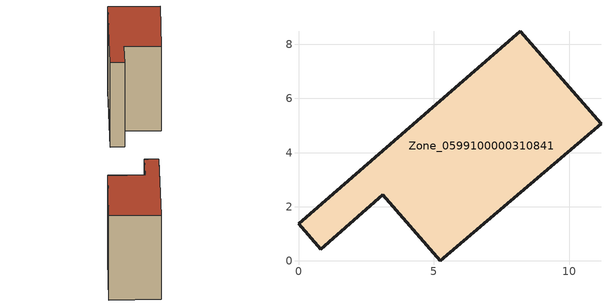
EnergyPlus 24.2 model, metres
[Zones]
Zone_0599100000310841
 floor ground (C_G): 3.11,2.44 0.82,0.44 0,1.38 8.18,8.49 11.17,5.06 5.24,0 z0
 wall outside (C_F): 8.18,8.49 0,1.38 0.82,0.44 3.11,2.44 5.24,0 11.17,5.06 8.18,8.49 z0:8.15
 roof outside (C_R): 11.17,5.06 8.18,8.49 0,1.38 0.82,0.44 3.11,2.44 5.24,0 z8.15
[BUILDING]
Pand.0599100000310841: North Axis=0; Terrain=City; Loads Convergence Tolerance Value=0.04; Temperature Convergence Tolerance Value=0.4; Solar Distribution=FullExterior; Maximum Number of Warmup Days=25; Minimum Number of Warmup Days=1
[Site:Location]
Rotterdam.The.Hague.AP_ZH_NLD Design_Conditions: Latitude=51.96; Longitude=4.45; Time Zone=1; Elevation=-4.5
[SITE:GROUNDTEMPERATURE:BUILDINGSURFACE]
18, 18, 18, 18, 18, 18, 18, 18, 18, 18, 18, 18
[MATERIAL] Thermal Absorptance=0.9; Solar Absorptance=0.7; Visible Absorptance=0.7
Name | Roughness | Thickness | Conductivity | Density | Specific Heat
G.TI.1946 | MediumSmooth | 0.15 | 1 | 540 | 1210
F.TI.1946 | Rough | 0.3 | 0.857143 | 1920 | 840
R.TI.1946 | MediumRough | 0.2 | 0.1 | 1500 | 1000
[CONSTRUCTION]
C_G: G.TI.1946
C_F: F.TI.1946
C_R: R.TI.1946
[ZONE]
Zone_0599100000310841: Type=1; Multiplier=1; Ceiling Height=Autocalculate; Volume=Autocalculate; Floor Area=autocalculate; Part of Total Floor Area=Yes
[ZONEINFILTRATION:DESIGNFLOWRATE]
Infil_Zone_0599100000310841: Zone or ZoneList or Space or SpaceList=Zone_0599100000310841; Schedule=AlwaysOn; Design Flow Rate Calculation Method=Flow/Area; Flow Rate per Floor Area=0.003; Constant Term Coefficient=1; Temperature Term Coefficient=0; Velocity Term Coefficient=0; Velocity Squared Term Coefficient=0
[HVACTEMPLATE:ZONE:IDEALLOADSAIRSYSTEM]
Zone_0599100000310841: Maximum Heating Supply Air Temperature=50; Minimum Cooling Supply Air Temperature=13; Maximum Heating Supply Air Humidity Ratio=0.0156; Minimum Cooling Supply Air Humidity Ratio=0.0077; Heating Limit=NoLimit; Cooling Limit=NoLimit; Dehumidification Control Type=ConstantSensibleHeatRatio; Cooling Sensible Heat Ratio=0.7; Dehumidification Setpoint=60; Humidification Control Type=None; Humidification Setpoint=30; Outdoor Air Method=None; Outdoor Air Flow Rate per Person=0.00944; Outdoor Air Flow Rate per Zone Floor Area=0; Outdoor Air Flow Rate per Zone=0; Demand Controlled Ventilation Type=None; Outdoor Air Economizer Type=NoEconomizer; Heat Recovery Type=None; Sensible Heat Recovery Effectiveness=0.7; Latent Heat Recovery Effectiveness=0.65
[ZONECONTROL:THERMOSTAT]
ThermostatControl_Zone_0599100000310841: Zone or ZoneList=Zone_0599100000310841; Control Type Schedule=DualSetpointControlType; Control 1=Thermostat_Zone_0599100000310841; Temperature Difference Between Cutout And Setpoint=0
[THERMOSTATSETPOINT:DUALSETPOINT]
Thermostat_Zone_0599100000310841: Heating Setpoint Temperature Schedule=HeatingSetpoint_Zone_0599100000310841; Cooling Setpoint Temperature Schedule=CoolingSetpoint_Zone_0599100000310841
[SCHEDULE:COMPACT]
HeatingSetpoint_Zone_0599100000310841: Through: 12/31, For: AllDays, Until: 24:00, 21
CoolingSetpoint_Zone_0599100000310841: Through: 12/31, For: AllDays, Until: 24:00, 24
DualSetpointControlType: Through: 12/31, For: AllDays, Until: 24:00, 4
AlwaysOn: Through: 12/31, For: AllDays, Until: 24:00, 1
